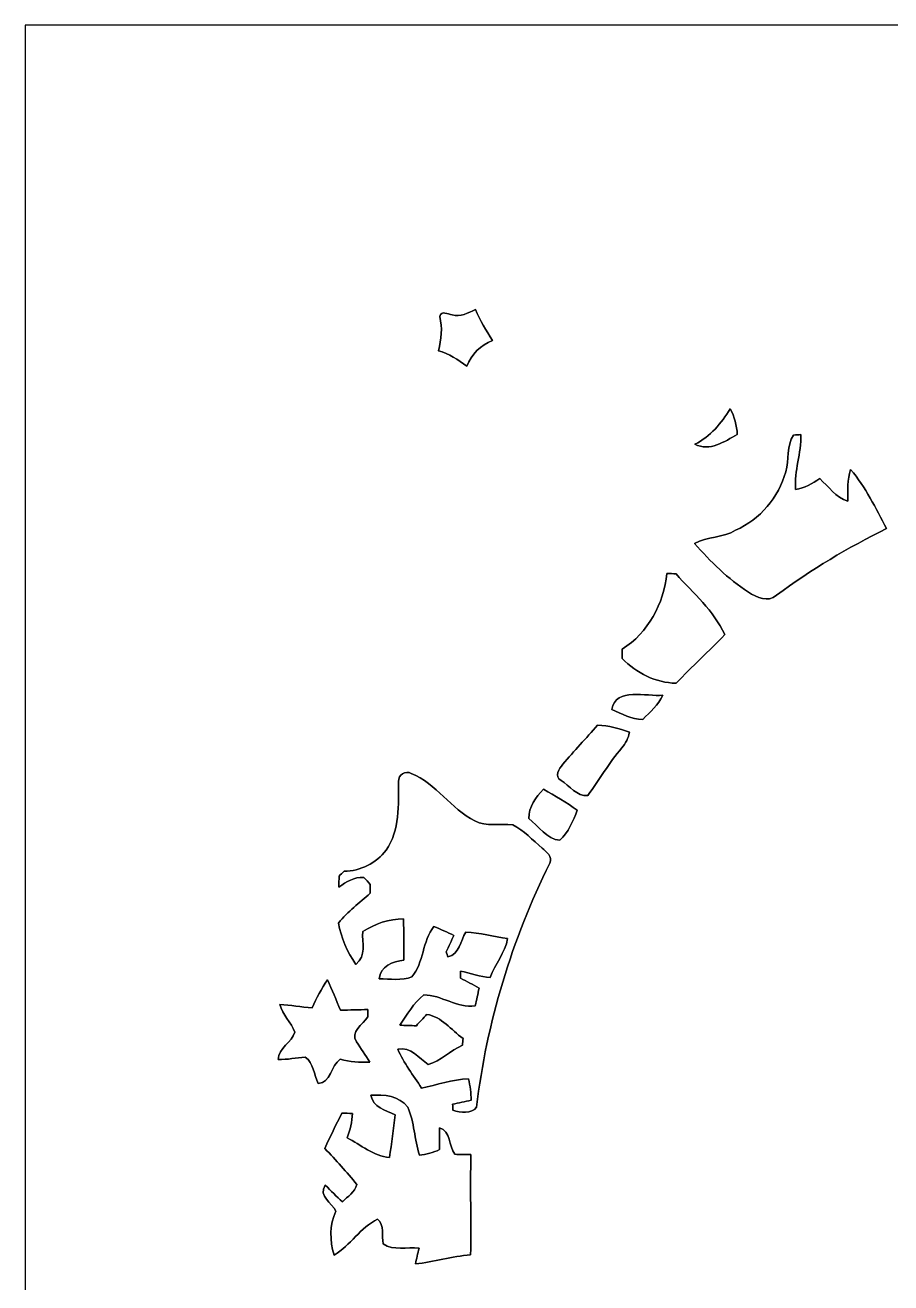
# Model space of a CAD drawing. Header units: centimetres. Extents: x -16.8 to 16.8, y -16.7 to 16.7.
# Drawn here: x -16.77 to -4.95, y -0.52 to 16.67 of the extents above; entities that cross this region are included whole.
import ezdxf

# ---------------------------------------------------------------- set-up
doc = ezdxf.new("R2010")
doc.units = ezdxf.units.CM
doc.header["$MEASUREMENT"] = 0
doc.layers.add('Layer 1', color=7, linetype='Continuous')

msp = doc.modelspace()

# ---------------------------------------------------------------- linework, layer by layer
at = {"layer": 'Layer 1', "color": 7}
for points, knots in [([(-16.77458, 16.66875), (-16.77458, 16.66875), (16.77458, 16.66875), (16.77458, 16.66875), (16.77458, 16.66875), (16.77458, 16.66875), (16.77458, -16.66875), (16.77458, -16.66875), (16.77458, -16.66875), (16.77458, -16.66875), (-16.77458, -16.66875), (-16.77458, -16.66875), (-16.77458, -16.66875), (-16.77458, -16.66875), (-16.77458, 16.66875), (-16.77458, 16.66875), (-16.77458, 16.66875), (-16.77458, 16.66875), (-16.77458, 16.66875), (-16.77458, 16.66875)], [0, 0, 0, 0, 0.16666667, 0.16666667, 0.16666667, 0.16666667, 0.33333333, 0.33333333, 0.33333333, 0.33333333, 0.5, 0.5, 0.5, 0.5, 0.66666667, 0.66666667, 0.66666667, 0.66666667, 1, 1, 1, 1]), ([(-10.94034, 12.71305), (-10.8264, 12.67142), (-10.72021, 12.74057), (-10.62002, 12.78431), (-10.62002, 12.78431), (-10.56005, 12.63438), (-10.47503, 12.49715), (-10.38966, 12.36063), (-10.38966, 12.36063), (-10.54911, 12.29254), (-10.67753, 12.17471), (-10.73891, 12.00997), (-10.73891, 12.00997), (-10.85921, 12.09604), (-10.98338, 12.1793), (-11.12767, 12.22057), (-11.12767, 12.22057), (-11.08675, 12.37509), (-11.07017, 12.53278), (-11.11003, 12.68906), (-11.11003, 12.68906), (-11.08851, 12.77726), (-10.99961, 12.71623), (-10.94034, 12.71305)], [0, 0, 0, 0, 0.14285714, 0.14285714, 0.14285714, 0.14285714, 0.28571429, 0.28571429, 0.28571429, 0.28571429, 0.42857143, 0.42857143, 0.42857143, 0.42857143, 0.57142857, 0.57142857, 0.57142857, 0.57142857, 0.71428571, 0.71428571, 0.71428571, 0.71428571, 1, 1, 1, 1]), ([(-7.62282, 10.94246), (-7.41151, 11.05076), (-7.26158, 11.22821), (-7.13987, 11.42718), (-7.13987, 11.42718), (-7.08201, 11.31852), (-7.04991, 11.19928), (-7.04356, 11.07652), (-7.04356, 11.07652), (-7.21642, 10.98091), (-7.42139, 10.83839), (-7.62282, 10.94246)], [0, 0, 0, 0, 0.25, 0.25, 0.25, 0.25, 0.5, 0.5, 0.5, 0.5, 1, 1, 1, 1]), ([(-6.27415, 11.06734), (-6.24099, 11.07017), (-6.20783, 11.07264), (-6.17467, 11.07511), (-6.17467, 11.07511), (-6.16514, 10.82146), (-6.26745, 10.57945), (-6.24769, 10.32475), (-6.24769, 10.32475), (-6.12422, 10.34027), (-6.0198, 10.40871), (-5.91714, 10.47397), (-5.91714, 10.47397), (-5.79614, 10.36355), (-5.6963, 10.21997), (-5.53473, 10.16494), (-5.53473, 10.16494), (-5.53332, 10.30993), (-5.54108, 10.45774), (-5.49451, 10.59744), (-5.49451, 10.59744), (-5.29061, 10.35579), (-5.15056, 10.06828), (-5.00309, 9.79064), (-5.00309, 9.79064), (-5.52944, 9.531), (-6.03568, 9.22867), (-6.50734, 8.87906), (-6.50734, 8.87906), (-6.62587, 8.77394), (-6.77792, 8.85402), (-6.89187, 8.9221), (-6.89187, 8.9221), (-7.17127, 9.10237), (-7.40939, 9.3405), (-7.62811, 9.58885), (-7.62811, 9.58885), (-7.45243, 9.68446), (-7.23829, 9.66082), (-7.06579, 9.76771), (-7.06579, 9.76771), (-6.73453, 9.91729), (-6.47594, 10.21468), (-6.3821, 10.56675), (-6.3821, 10.56675), (-6.32848, 10.73115), (-6.37787, 10.91847), (-6.27415, 11.06734)], [0, 0, 0, 0, 0.07692308, 0.07692308, 0.07692308, 0.07692308, 0.15384615, 0.15384615, 0.15384615, 0.15384615, 0.23076923, 0.23076923, 0.23076923, 0.23076923, 0.30769231, 0.30769231, 0.30769231, 0.30769231, 0.38461538, 0.38461538, 0.38461538, 0.38461538, 0.46153846, 0.46153846, 0.46153846, 0.46153846, 0.53846154, 0.53846154, 0.53846154, 0.53846154, 0.61538462, 0.61538462, 0.61538462, 0.61538462, 0.69230769, 0.69230769, 0.69230769, 0.69230769, 0.76923077, 0.76923077, 0.76923077, 0.76923077, 0.84615385, 0.84615385, 0.84615385, 0.84615385, 1, 1, 1, 1]), ([(-8.00594, 9.17892), (-7.97454, 9.17716), (-7.91139, 9.17399), (-7.88, 9.17222), (-7.88, 9.17222), (-7.64575, 8.90693), (-7.36529, 8.66951), (-7.21536, 8.34143), (-7.21536, 8.34143), (-7.43056, 8.11459), (-7.66092, 7.90293), (-7.87894, 7.67856), (-7.87894, 7.67856), (-8.1594, 7.67962), (-8.42081, 7.81932), (-8.61624, 8.0137), (-8.61624, 8.0137), (-8.61624, 8.04545), (-8.61589, 8.10966), (-8.61589, 8.14176), (-8.61589, 8.14176), (-8.2617, 8.36859), (-8.04474, 8.76406), (-8.00594, 9.17892)], [0, 0, 0, 0, 0.14285714, 0.14285714, 0.14285714, 0.14285714, 0.28571429, 0.28571429, 0.28571429, 0.28571429, 0.42857143, 0.42857143, 0.42857143, 0.42857143, 0.57142857, 0.57142857, 0.57142857, 0.57142857, 0.71428571, 0.71428571, 0.71428571, 0.71428571, 1, 1, 1, 1]), ([(-8.75771, 7.31908), (-8.70409, 7.62529), (-8.28393, 7.493), (-8.06274, 7.51381), (-8.06274, 7.51381), (-8.12341, 7.38082), (-8.2356, 7.28592), (-8.33508, 7.18326), (-8.33508, 7.18326), (-8.48748, 7.18608), (-8.62365, 7.25452), (-8.75771, 7.31908)], [0, 0, 0, 0, 0.25, 0.25, 0.25, 0.25, 0.5, 0.5, 0.5, 0.5, 1, 1, 1, 1]), ([(-9.42728, 6.57013), (-9.27241, 6.75146), (-9.11049, 6.92644), (-8.95174, 7.10459), (-8.95174, 7.10459), (-8.80216, 7.09895), (-8.65823, 7.05767), (-8.51782, 7.00864), (-8.51782, 7.00864), (-8.53052, 6.9275), (-8.56791, 6.85412), (-8.6233, 6.79379), (-8.6233, 6.79379), (-8.79687, 6.5913), (-8.92775, 6.35741), (-9.0872, 6.14504), (-9.0872, 6.14504), (-9.23149, 6.12563), (-9.33697, 6.27768), (-9.45198, 6.34965), (-9.45198, 6.34965), (-9.54687, 6.40186), (-9.47949, 6.51192), (-9.42728, 6.57013)], [0, 0, 0, 0, 0.14285714, 0.14285714, 0.14285714, 0.14285714, 0.28571429, 0.28571429, 0.28571429, 0.28571429, 0.42857143, 0.42857143, 0.42857143, 0.42857143, 0.57142857, 0.57142857, 0.57142857, 0.57142857, 0.71428571, 0.71428571, 0.71428571, 0.71428571, 1, 1, 1, 1]), ([(-11.67095, 6.33589), (-11.68435, 6.4262), (-11.57429, 6.4837), (-11.49914, 6.44631), (-11.49914, 6.44631), (-11.1566, 6.30449), (-10.95728, 5.96053), (-10.6299, 5.79543), (-10.6299, 5.79543), (-10.46974, 5.71041), (-10.28347, 5.76756), (-10.11202, 5.74181), (-10.11202, 5.74181), (-9.95821, 5.66491), (-9.84038, 5.53297), (-9.70844, 5.42537), (-9.70844, 5.42537), (-9.65341, 5.3721), (-9.55993, 5.30719), (-9.60649, 5.21899), (-9.60649, 5.21899), (-10.12225, 4.17548), (-10.4708, 3.04236), (-10.60521, 1.88701), (-10.60521, 1.88701), (-10.67999, 1.78823), (-10.82428, 1.81187), (-10.92835, 1.84291), (-10.92835, 1.84291), (-10.93011, 1.87078), (-10.93223, 1.89865), (-10.93435, 1.92617), (-10.93435, 1.92617), (-10.84968, 1.94345), (-10.76537, 1.96215), (-10.6807, 1.98049), (-10.6807, 1.98049), (-10.68282, 2.07857), (-10.69128, 2.17629), (-10.71774, 2.27083), (-10.71774, 2.27083), (-10.93823, 2.26871), (-11.1446, 2.18581), (-11.35909, 2.14665), (-11.35909, 2.14665), (-11.47057, 2.32198), (-11.60286, 2.48567), (-11.68294, 2.67899), (-11.68294, 2.67899), (-11.50126, 2.71251), (-11.39649, 2.55376), (-11.26666, 2.46698), (-11.26666, 2.46698), (-11.09733, 2.51883), (-10.96292, 2.65924), (-10.79818, 2.73015), (-10.79818, 2.73015), (-10.79606, 2.7619), (-10.79394, 2.79329), (-10.79147, 2.82469), (-10.79147, 2.82469), (-10.9541, 2.93688), (-11.08146, 3.12526), (-11.28854, 3.15242), (-11.28854, 3.15242), (-11.33475, 3.10056), (-11.38167, 3.04941), (-11.42894, 2.99791), (-11.42894, 2.99791), (-11.50408, 3.00002), (-11.57923, 3.00214), (-11.65437, 3.00461), (-11.65437, 3.00461), (-11.55876, 3.15172), (-11.46387, 3.30588), (-11.32805, 3.41912), (-11.32805, 3.41912), (-11.08604, 3.41842), (-10.87438, 3.23674), (-10.6232, 3.26954), (-10.6232, 3.26954), (-10.60556, 3.35068), (-10.58686, 3.43147), (-10.57169, 3.51296), (-10.57169, 3.51296), (-10.65601, 3.55812), (-10.73961, 3.60327), (-10.82393, 3.64772), (-10.82393, 3.64772), (-10.82393, 3.68018), (-10.82393, 3.71263), (-10.82393, 3.74474), (-10.82393, 3.74474), (-10.68952, 3.71369), (-10.55793, 3.66748), (-10.41964, 3.65619), (-10.41964, 3.65619), (-10.35403, 3.84034), (-10.21715, 3.99309), (-10.18152, 4.18782), (-10.18152, 4.18782), (-10.37202, 4.22063), (-10.56076, 4.26614), (-10.75443, 4.27637), (-10.75443, 4.27637), (-10.82322, 4.15854), (-10.84121, 3.97228), (-10.99749, 3.937), (-10.99749, 3.937), (-11.00349, 3.95499), (-11.01549, 3.99027), (-11.02148, 4.00791), (-11.02148, 4.00791), (-10.98656, 4.0827), (-10.95022, 4.15713), (-10.916, 4.23228), (-10.916, 4.23228), (-11.00596, 4.27496), (-11.09698, 4.31483), (-11.18835, 4.35363), (-11.18835, 4.35363), (-11.35133, 4.15255), (-11.32346, 3.86009), (-11.49033, 3.66395), (-11.49033, 3.66395), (-11.62791, 3.60645), (-11.79089, 3.64419), (-11.93835, 3.63643), (-11.93835, 3.63643), (-11.91895, 3.80647), (-11.75279, 3.88408), (-11.59863, 3.89149), (-11.59863, 3.89149), (-11.59792, 4.07987), (-11.6018, 4.26826), (-11.60357, 4.45664), (-11.60357, 4.45664), (-11.80324, 4.46405), (-11.99198, 4.38326), (-12.16201, 4.28696), (-12.16201, 4.28696), (-12.17401, 4.12821), (-12.1031, 3.95252), (-12.25762, 3.83646), (-12.25762, 3.83646), (-12.36874, 4.00685), (-12.46188, 4.19947), (-12.49151, 4.40126), (-12.49151, 4.40126), (-12.36733, 4.55612), (-12.20788, 4.67889), (-12.05794, 4.80801), (-12.05794, 4.80801), (-12.05794, 4.83799), (-12.05794, 4.89761), (-12.05794, 4.92725), (-12.05794, 4.92725), (-12.08793, 4.96006), (-12.11756, 4.99251), (-12.1472, 5.02461), (-12.1472, 5.02461), (-12.27631, 5.03096), (-12.38638, 4.96535), (-12.48692, 4.89232), (-12.48692, 4.89232), (-12.48657, 4.94277), (-12.48586, 4.99286), (-12.48551, 5.04296), (-12.48551, 5.04296), (-12.46223, 5.06483), (-12.43859, 5.08635), (-12.41496, 5.10787), (-12.41496, 5.10787), (-12.19447, 5.10858), (-11.97575, 5.22076), (-11.84204, 5.39503), (-11.84204, 5.39503), (-11.65401, 5.6709), (-11.67271, 6.01768), (-11.67095, 6.33589)], [0, 0, 0, 0, 0.02173913, 0.02173913, 0.02173913, 0.02173913, 0.04347826, 0.04347826, 0.04347826, 0.04347826, 0.06521739, 0.06521739, 0.06521739, 0.06521739, 0.08695652, 0.08695652, 0.08695652, 0.08695652, 0.10869565, 0.10869565, 0.10869565, 0.10869565, 0.13043478, 0.13043478, 0.13043478, 0.13043478, 0.15217391, 0.15217391, 0.15217391, 0.15217391, 0.17391304, 0.17391304, 0.17391304, 0.17391304, 0.19565217, 0.19565217, 0.19565217, 0.19565217, 0.2173913, 0.2173913, 0.2173913, 0.2173913, 0.23913043, 0.23913043, 0.23913043, 0.23913043, 0.26086957, 0.26086957, 0.26086957, 0.26086957, 0.2826087, 0.2826087, 0.2826087, 0.2826087, 0.30434783, 0.30434783, 0.30434783, 0.30434783, 0.32608696, 0.32608696, 0.32608696, 0.32608696, 0.34782609, 0.34782609, 0.34782609, 0.34782609, 0.36956522, 0.36956522, 0.36956522, 0.36956522, 0.39130435, 0.39130435, 0.39130435, 0.39130435, 0.41304348, 0.41304348, 0.41304348, 0.41304348, 0.43478261, 0.43478261, 0.43478261, 0.43478261, 0.45652174, 0.45652174, 0.45652174, 0.45652174, 0.47826087, 0.47826087, 0.47826087, 0.47826087, 0.5, 0.5, 0.5, 0.5, 0.52173913, 0.52173913, 0.52173913, 0.52173913, 0.54347826, 0.54347826, 0.54347826, 0.54347826, 0.56521739, 0.56521739, 0.56521739, 0.56521739, 0.58695652, 0.58695652, 0.58695652, 0.58695652, 0.60869565, 0.60869565, 0.60869565, 0.60869565, 0.63043478, 0.63043478, 0.63043478, 0.63043478, 0.65217391, 0.65217391, 0.65217391, 0.65217391, 0.67391304, 0.67391304, 0.67391304, 0.67391304, 0.69565217, 0.69565217, 0.69565217, 0.69565217, 0.7173913, 0.7173913, 0.7173913, 0.7173913, 0.73913043, 0.73913043, 0.73913043, 0.73913043, 0.76086957, 0.76086957, 0.76086957, 0.76086957, 0.7826087, 0.7826087, 0.7826087, 0.7826087, 0.80434783, 0.80434783, 0.80434783, 0.80434783, 0.82608696, 0.82608696, 0.82608696, 0.82608696, 0.84782609, 0.84782609, 0.84782609, 0.84782609, 0.86956522, 0.86956522, 0.86956522, 0.86956522, 0.89130435, 0.89130435, 0.89130435, 0.89130435, 0.91304348, 0.91304348, 0.91304348, 0.91304348, 0.93478261, 0.93478261, 0.93478261, 0.93478261, 0.95652174, 0.95652174, 0.95652174, 0.95652174, 1, 1, 1, 1]), ([(-9.89401, 5.83071), (-9.89118, 5.98911), (-9.79734, 6.11858), (-9.69292, 6.22829), (-9.69292, 6.22829), (-9.53311, 6.14151), (-9.3793, 6.04485), (-9.22937, 5.94289), (-9.22937, 5.94289), (-9.28546, 5.79543), (-9.35143, 5.64198), (-9.46785, 5.53191), (-9.46785, 5.53191), (-9.64918, 5.54496), (-9.75854, 5.72699), (-9.89401, 5.83071)], [0, 0, 0, 0, 0.2, 0.2, 0.2, 0.2, 0.4, 0.4, 0.4, 0.4, 0.6, 0.6, 0.6, 0.6, 1, 1, 1, 1]), ([(-12.85452, 3.24167), (-12.7956, 3.37503), (-12.72646, 3.50344), (-12.64497, 3.62409), (-12.64497, 3.62409), (-12.58111, 3.48791), (-12.52467, 3.34857), (-12.46434, 3.21063), (-12.46434, 3.21063), (-12.34017, 3.21204), (-12.21599, 3.21486), (-12.09181, 3.2198), (-12.09181, 3.2198), (-12.09216, 3.1944), (-12.09252, 3.1436), (-12.09287, 3.1182), (-12.09287, 3.1182), (-12.15849, 3.01978), (-12.34158, 2.91006), (-12.24492, 2.77883), (-12.24492, 2.77883), (-12.186, 2.68534), (-12.1218, 2.59574), (-12.06535, 2.50014), (-12.06535, 2.50014), (-12.20117, 2.49308), (-12.3384, 2.50331), (-12.46964, 2.54071), (-12.46964, 2.54071), (-12.59981, 2.45286), (-12.59734, 2.21262), (-12.76985, 2.20909), (-12.76985, 2.20909), (-12.83123, 2.32657), (-12.83018, 2.48708), (-12.94624, 2.56893), (-12.94624, 2.56893), (-13.06971, 2.5594), (-13.19177, 2.53471), (-13.31595, 2.53577), (-13.31595, 2.53577), (-13.30995, 2.6991), (-13.13074, 2.76825), (-13.08982, 2.91077), (-13.08982, 2.91077), (-13.13639, 3.04553), (-13.26056, 3.14537), (-13.29302, 3.29001), (-13.29302, 3.29001), (-13.14626, 3.27942), (-13.00127, 3.25155), (-12.85452, 3.24167)], [0, 0, 0, 0, 0.07142857, 0.07142857, 0.07142857, 0.07142857, 0.14285714, 0.14285714, 0.14285714, 0.14285714, 0.21428571, 0.21428571, 0.21428571, 0.21428571, 0.28571429, 0.28571429, 0.28571429, 0.28571429, 0.35714286, 0.35714286, 0.35714286, 0.35714286, 0.42857143, 0.42857143, 0.42857143, 0.42857143, 0.5, 0.5, 0.5, 0.5, 0.57142857, 0.57142857, 0.57142857, 0.57142857, 0.64285714, 0.64285714, 0.64285714, 0.64285714, 0.71428571, 0.71428571, 0.71428571, 0.71428571, 0.78571429, 0.78571429, 0.78571429, 0.78571429, 0.85714286, 0.85714286, 0.85714286, 0.85714286, 1, 1, 1, 1]), ([(-12.05089, 2.04929), (-11.87309, 2.05881), (-11.66213, 2.04047), (-11.54606, 1.8863), (-11.54606, 1.8863), (-11.45646, 1.67816), (-11.45399, 1.44639), (-11.38802, 1.23084), (-11.38802, 1.23084), (-11.29136, 1.2379), (-11.19823, 1.26436), (-11.11109, 1.30563), (-11.11109, 1.30563), (-11.11426, 1.40511), (-11.11532, 1.5053), (-11.11356, 1.60443), (-11.11356, 1.60443), (-10.95975, 1.55434), (-10.98479, 1.35855), (-10.9026, 1.24107), (-10.9026, 1.24107), (-10.82993, 1.24037), (-10.75725, 1.23966), (-10.68458, 1.23825), (-10.68458, 1.23825), (-10.69269, 0.78105), (-10.6807, 0.3235), (-10.6874, -0.13406), (-10.6874, -0.13406), (-10.94352, -0.14887), (-11.18799, -0.23248), (-11.44235, -0.25718), (-11.44235, -0.25718), (-11.42647, -0.18486), (-11.40919, -0.11359), (-11.39225, -0.04233), (-11.39225, -0.04233), (-11.55347, -0.02046), (-11.7415, -0.08114), (-11.88156, 0.0187), (-11.88156, 0.0187), (-11.91119, 0.12841), (-11.8551, 0.27517), (-11.95987, 0.35348), (-11.95987, 0.35348), (-12.19518, 0.24624), (-12.32817, -0.00811), (-12.55395, -0.13617), (-12.55395, -0.13617), (-12.61251, 0.06138), (-12.61745, 0.27446), (-12.52749, 0.46249), (-12.52749, 0.46249), (-12.58076, 0.58667), (-12.77161, 0.66216), (-12.67495, 0.8188), (-12.67495, 0.8188), (-12.59558, 0.74366), (-12.51832, 0.66569), (-12.43859, 0.5909), (-12.43859, 0.5909), (-12.37051, 0.66499), (-12.26503, 0.72355), (-12.24315, 0.82726), (-12.24315, 0.82726), (-12.37474, 1.00224), (-12.53102, 1.15888), (-12.67813, 1.32115), (-12.67813, 1.32115), (-12.60934, 1.4859), (-12.52467, 1.64289), (-12.44706, 1.80375), (-12.44706, 1.80375), (-12.41108, 1.80269), (-12.33911, 1.80093), (-12.30313, 1.80022), (-12.30313, 1.80022), (-12.3063, 1.68593), (-12.33205, 1.57374), (-12.37615, 1.46826), (-12.37615, 1.46826), (-12.18777, 1.37125), (-12.0142, 1.21497), (-11.79618, 1.19733), (-11.79618, 1.19733), (-11.76408, 1.39136), (-11.74785, 1.5875), (-11.71928, 1.78188), (-11.71928, 1.78188), (-11.84804, 1.84256), (-12.02549, 1.88242), (-12.05089, 2.04929)], [0, 0, 0, 0, 0.04166667, 0.04166667, 0.04166667, 0.04166667, 0.08333333, 0.08333333, 0.08333333, 0.08333333, 0.125, 0.125, 0.125, 0.125, 0.16666667, 0.16666667, 0.16666667, 0.16666667, 0.20833333, 0.20833333, 0.20833333, 0.20833333, 0.25, 0.25, 0.25, 0.25, 0.29166667, 0.29166667, 0.29166667, 0.29166667, 0.33333333, 0.33333333, 0.33333333, 0.33333333, 0.375, 0.375, 0.375, 0.375, 0.41666667, 0.41666667, 0.41666667, 0.41666667, 0.45833333, 0.45833333, 0.45833333, 0.45833333, 0.5, 0.5, 0.5, 0.5, 0.54166667, 0.54166667, 0.54166667, 0.54166667, 0.58333333, 0.58333333, 0.58333333, 0.58333333, 0.625, 0.625, 0.625, 0.625, 0.66666667, 0.66666667, 0.66666667, 0.66666667, 0.70833333, 0.70833333, 0.70833333, 0.70833333, 0.75, 0.75, 0.75, 0.75, 0.79166667, 0.79166667, 0.79166667, 0.79166667, 0.83333333, 0.83333333, 0.83333333, 0.83333333, 0.875, 0.875, 0.875, 0.875, 0.91666667, 0.91666667, 0.91666667, 0.91666667, 1, 1, 1, 1])]:
    msp.add_open_spline(points, degree=3, knots=knots, dxfattribs=at)
at = {"layer": 'Layer 1', "color": 8}
for points, knots in [([(-10.94034, 12.71305), (-10.99961, 12.71623), (-11.08851, 12.77726), (-11.11003, 12.68906), (-11.11003, 12.68906), (-11.07017, 12.53278), (-11.08675, 12.37509), (-11.12767, 12.22057), (-11.12767, 12.22057), (-10.98338, 12.1793), (-10.85921, 12.09604), (-10.73891, 12.00997), (-10.73891, 12.00997), (-10.67753, 12.17471), (-10.54911, 12.29254), (-10.38966, 12.36063), (-10.38966, 12.36063), (-10.47503, 12.49715), (-10.56005, 12.63438), (-10.62002, 12.78431), (-10.62002, 12.78431), (-10.72021, 12.74057), (-10.8264, 12.67142), (-10.94034, 12.71305), (-10.94034, 12.71305), (-10.94034, 12.71305), (-10.94034, 12.71305), (-10.94034, 12.71305)], [0, 0, 0, 0, 0.125, 0.125, 0.125, 0.125, 0.25, 0.25, 0.25, 0.25, 0.375, 0.375, 0.375, 0.375, 0.5, 0.5, 0.5, 0.5, 0.625, 0.625, 0.625, 0.625, 0.75, 0.75, 0.75, 0.75, 1, 1, 1, 1]), ([(-7.62282, 10.94246), (-7.42139, 10.83839), (-7.21642, 10.98091), (-7.04356, 11.07652), (-7.04356, 11.07652), (-7.04991, 11.19928), (-7.08201, 11.31852), (-7.13987, 11.42718), (-7.13987, 11.42718), (-7.26158, 11.22821), (-7.41151, 11.05076), (-7.62282, 10.94246), (-7.62282, 10.94246), (-7.62282, 10.94246), (-7.62282, 10.94246), (-7.62282, 10.94246)], [0, 0, 0, 0, 0.2, 0.2, 0.2, 0.2, 0.4, 0.4, 0.4, 0.4, 0.6, 0.6, 0.6, 0.6, 1, 1, 1, 1]), ([(-6.27415, 11.06734), (-6.37787, 10.91847), (-6.32848, 10.73115), (-6.3821, 10.56675), (-6.3821, 10.56675), (-6.47594, 10.21468), (-6.73453, 9.91729), (-7.06579, 9.76771), (-7.06579, 9.76771), (-7.23829, 9.66082), (-7.45243, 9.68446), (-7.62811, 9.58885), (-7.62811, 9.58885), (-7.40939, 9.3405), (-7.17127, 9.10237), (-6.89187, 8.9221), (-6.89187, 8.9221), (-6.77792, 8.85402), (-6.62587, 8.77394), (-6.50734, 8.87906), (-6.50734, 8.87906), (-6.03568, 9.22867), (-5.52944, 9.531), (-5.00309, 9.79064), (-5.00309, 9.79064), (-5.15056, 10.06828), (-5.29061, 10.35579), (-5.49451, 10.59744), (-5.49451, 10.59744), (-5.54108, 10.45774), (-5.53332, 10.30993), (-5.53473, 10.16494), (-5.53473, 10.16494), (-5.6963, 10.21997), (-5.79614, 10.36355), (-5.91714, 10.47397), (-5.91714, 10.47397), (-6.0198, 10.40871), (-6.12422, 10.34027), (-6.24769, 10.32475), (-6.24769, 10.32475), (-6.26745, 10.57945), (-6.16514, 10.82146), (-6.17467, 11.07511), (-6.17467, 11.07511), (-6.20783, 11.07264), (-6.24099, 11.07017), (-6.27415, 11.06734), (-6.27415, 11.06734), (-6.27415, 11.06734), (-6.27415, 11.06734), (-6.27415, 11.06734)], [0, 0, 0, 0, 0.07142857, 0.07142857, 0.07142857, 0.07142857, 0.14285714, 0.14285714, 0.14285714, 0.14285714, 0.21428571, 0.21428571, 0.21428571, 0.21428571, 0.28571429, 0.28571429, 0.28571429, 0.28571429, 0.35714286, 0.35714286, 0.35714286, 0.35714286, 0.42857143, 0.42857143, 0.42857143, 0.42857143, 0.5, 0.5, 0.5, 0.5, 0.57142857, 0.57142857, 0.57142857, 0.57142857, 0.64285714, 0.64285714, 0.64285714, 0.64285714, 0.71428571, 0.71428571, 0.71428571, 0.71428571, 0.78571429, 0.78571429, 0.78571429, 0.78571429, 0.85714286, 0.85714286, 0.85714286, 0.85714286, 1, 1, 1, 1]), ([(-8.00594, 9.17892), (-8.04474, 8.76406), (-8.2617, 8.36859), (-8.61589, 8.14176), (-8.61589, 8.14176), (-8.61589, 8.10966), (-8.61624, 8.04545), (-8.61624, 8.0137), (-8.61624, 8.0137), (-8.42081, 7.81932), (-8.1594, 7.67962), (-7.87894, 7.67856), (-7.87894, 7.67856), (-7.66092, 7.90293), (-7.43056, 8.11459), (-7.21536, 8.34143), (-7.21536, 8.34143), (-7.36529, 8.66951), (-7.64575, 8.90693), (-7.88, 9.17222), (-7.88, 9.17222), (-7.91139, 9.17399), (-7.97454, 9.17716), (-8.00594, 9.17892), (-8.00594, 9.17892), (-8.00594, 9.17892), (-8.00594, 9.17892), (-8.00594, 9.17892)], [0, 0, 0, 0, 0.125, 0.125, 0.125, 0.125, 0.25, 0.25, 0.25, 0.25, 0.375, 0.375, 0.375, 0.375, 0.5, 0.5, 0.5, 0.5, 0.625, 0.625, 0.625, 0.625, 0.75, 0.75, 0.75, 0.75, 1, 1, 1, 1]), ([(-8.75771, 7.31908), (-8.62365, 7.25452), (-8.48748, 7.18608), (-8.33508, 7.18326), (-8.33508, 7.18326), (-8.2356, 7.28592), (-8.12341, 7.38082), (-8.06274, 7.51381), (-8.06274, 7.51381), (-8.28393, 7.493), (-8.70409, 7.62529), (-8.75771, 7.31908), (-8.75771, 7.31908), (-8.75771, 7.31908), (-8.75771, 7.31908), (-8.75771, 7.31908)], [0, 0, 0, 0, 0.2, 0.2, 0.2, 0.2, 0.4, 0.4, 0.4, 0.4, 0.6, 0.6, 0.6, 0.6, 1, 1, 1, 1]), ([(-9.42728, 6.57013), (-9.47949, 6.51192), (-9.54687, 6.40186), (-9.45198, 6.34965), (-9.45198, 6.34965), (-9.33697, 6.27768), (-9.23149, 6.12563), (-9.0872, 6.14504), (-9.0872, 6.14504), (-8.92775, 6.35741), (-8.79687, 6.5913), (-8.6233, 6.79379), (-8.6233, 6.79379), (-8.56791, 6.85412), (-8.53052, 6.9275), (-8.51782, 7.00864), (-8.51782, 7.00864), (-8.65823, 7.05767), (-8.80216, 7.09895), (-8.95174, 7.10459), (-8.95174, 7.10459), (-9.11049, 6.92644), (-9.27241, 6.75146), (-9.42728, 6.57013), (-9.42728, 6.57013), (-9.42728, 6.57013), (-9.42728, 6.57013), (-9.42728, 6.57013)], [0, 0, 0, 0, 0.125, 0.125, 0.125, 0.125, 0.25, 0.25, 0.25, 0.25, 0.375, 0.375, 0.375, 0.375, 0.5, 0.5, 0.5, 0.5, 0.625, 0.625, 0.625, 0.625, 0.75, 0.75, 0.75, 0.75, 1, 1, 1, 1]), ([(-11.67095, 6.33589), (-11.67271, 6.01768), (-11.65401, 5.6709), (-11.84204, 5.39503), (-11.84204, 5.39503), (-11.97575, 5.22076), (-12.19447, 5.10858), (-12.41496, 5.10787), (-12.41496, 5.10787), (-12.43859, 5.08635), (-12.46223, 5.06483), (-12.48551, 5.04296), (-12.48551, 5.04296), (-12.48586, 4.99286), (-12.48657, 4.94277), (-12.48692, 4.89232), (-12.48692, 4.89232), (-12.38638, 4.96535), (-12.27631, 5.03096), (-12.1472, 5.02461), (-12.1472, 5.02461), (-12.11756, 4.99251), (-12.08793, 4.96006), (-12.05794, 4.92725), (-12.05794, 4.92725), (-12.05794, 4.89761), (-12.05794, 4.83799), (-12.05794, 4.80801), (-12.05794, 4.80801), (-12.20788, 4.67889), (-12.36733, 4.55612), (-12.49151, 4.40126), (-12.49151, 4.40126), (-12.46188, 4.19947), (-12.36874, 4.00685), (-12.25762, 3.83646), (-12.25762, 3.83646), (-12.1031, 3.95252), (-12.17401, 4.12821), (-12.16201, 4.28696), (-12.16201, 4.28696), (-11.99198, 4.38326), (-11.80324, 4.46405), (-11.60357, 4.45664), (-11.60357, 4.45664), (-11.6018, 4.26826), (-11.59792, 4.07987), (-11.59863, 3.89149), (-11.59863, 3.89149), (-11.75279, 3.88408), (-11.91895, 3.80647), (-11.93835, 3.63643), (-11.93835, 3.63643), (-11.79089, 3.64419), (-11.62791, 3.60645), (-11.49033, 3.66395), (-11.49033, 3.66395), (-11.32346, 3.86009), (-11.35133, 4.15255), (-11.18835, 4.35363), (-11.18835, 4.35363), (-11.09698, 4.31483), (-11.00596, 4.27496), (-10.916, 4.23228), (-10.916, 4.23228), (-10.95022, 4.15713), (-10.98656, 4.0827), (-11.02148, 4.00791), (-11.02148, 4.00791), (-11.01549, 3.99027), (-11.00349, 3.95499), (-10.99749, 3.937), (-10.99749, 3.937), (-10.84121, 3.97228), (-10.82322, 4.15854), (-10.75443, 4.27637), (-10.75443, 4.27637), (-10.56076, 4.26614), (-10.37202, 4.22063), (-10.18152, 4.18782), (-10.18152, 4.18782), (-10.21715, 3.99309), (-10.35403, 3.84034), (-10.41964, 3.65619), (-10.41964, 3.65619), (-10.55793, 3.66748), (-10.68952, 3.71369), (-10.82393, 3.74474), (-10.82393, 3.74474), (-10.82393, 3.71263), (-10.82393, 3.68018), (-10.82393, 3.64772), (-10.82393, 3.64772), (-10.73961, 3.60327), (-10.65601, 3.55812), (-10.57169, 3.51296), (-10.57169, 3.51296), (-10.58686, 3.43147), (-10.60556, 3.35068), (-10.6232, 3.26954), (-10.6232, 3.26954), (-10.87438, 3.23674), (-11.08604, 3.41842), (-11.32805, 3.41912), (-11.32805, 3.41912), (-11.46387, 3.30588), (-11.55876, 3.15172), (-11.65437, 3.00461), (-11.65437, 3.00461), (-11.57923, 3.00214), (-11.50408, 3.00002), (-11.42894, 2.99791), (-11.42894, 2.99791), (-11.38167, 3.04941), (-11.33475, 3.10056), (-11.28854, 3.15242), (-11.28854, 3.15242), (-11.08146, 3.12526), (-10.9541, 2.93688), (-10.79147, 2.82469), (-10.79147, 2.82469), (-10.79394, 2.79329), (-10.79606, 2.7619), (-10.79818, 2.73015), (-10.79818, 2.73015), (-10.96292, 2.65924), (-11.09733, 2.51883), (-11.26666, 2.46698), (-11.26666, 2.46698), (-11.39649, 2.55376), (-11.50126, 2.71251), (-11.68294, 2.67899), (-11.68294, 2.67899), (-11.60286, 2.48567), (-11.47057, 2.32198), (-11.35909, 2.14665), (-11.35909, 2.14665), (-11.1446, 2.18581), (-10.93823, 2.26871), (-10.71774, 2.27083), (-10.71774, 2.27083), (-10.69128, 2.17629), (-10.68282, 2.07857), (-10.6807, 1.98049), (-10.6807, 1.98049), (-10.76537, 1.96215), (-10.84968, 1.94345), (-10.93435, 1.92617), (-10.93435, 1.92617), (-10.93223, 1.89865), (-10.93011, 1.87078), (-10.92835, 1.84291), (-10.92835, 1.84291), (-10.82428, 1.81187), (-10.67999, 1.78823), (-10.60521, 1.88701), (-10.60521, 1.88701), (-10.4708, 3.04236), (-10.12225, 4.17548), (-9.60649, 5.21899), (-9.60649, 5.21899), (-9.55993, 5.30719), (-9.65341, 5.3721), (-9.70844, 5.42537), (-9.70844, 5.42537), (-9.84038, 5.53297), (-9.95821, 5.66491), (-10.11202, 5.74181), (-10.11202, 5.74181), (-10.28347, 5.76756), (-10.46974, 5.71041), (-10.6299, 5.79543), (-10.6299, 5.79543), (-10.95728, 5.96053), (-11.1566, 6.30449), (-11.49914, 6.44631), (-11.49914, 6.44631), (-11.57429, 6.4837), (-11.68435, 6.4262), (-11.67095, 6.33589), (-11.67095, 6.33589), (-11.67095, 6.33589), (-11.67095, 6.33589), (-11.67095, 6.33589)], [0, 0, 0, 0, 0.0212766, 0.0212766, 0.0212766, 0.0212766, 0.04255319, 0.04255319, 0.04255319, 0.04255319, 0.06382979, 0.06382979, 0.06382979, 0.06382979, 0.08510638, 0.08510638, 0.08510638, 0.08510638, 0.10638298, 0.10638298, 0.10638298, 0.10638298, 0.12765957, 0.12765957, 0.12765957, 0.12765957, 0.14893617, 0.14893617, 0.14893617, 0.14893617, 0.17021277, 0.17021277, 0.17021277, 0.17021277, 0.19148936, 0.19148936, 0.19148936, 0.19148936, 0.21276596, 0.21276596, 0.21276596, 0.21276596, 0.23404255, 0.23404255, 0.23404255, 0.23404255, 0.25531915, 0.25531915, 0.25531915, 0.25531915, 0.27659574, 0.27659574, 0.27659574, 0.27659574, 0.29787234, 0.29787234, 0.29787234, 0.29787234, 0.31914894, 0.31914894, 0.31914894, 0.31914894, 0.34042553, 0.34042553, 0.34042553, 0.34042553, 0.36170213, 0.36170213, 0.36170213, 0.36170213, 0.38297872, 0.38297872, 0.38297872, 0.38297872, 0.40425532, 0.40425532, 0.40425532, 0.40425532, 0.42553191, 0.42553191, 0.42553191, 0.42553191, 0.44680851, 0.44680851, 0.44680851, 0.44680851, 0.46808511, 0.46808511, 0.46808511, 0.46808511, 0.4893617, 0.4893617, 0.4893617, 0.4893617, 0.5106383, 0.5106383, 0.5106383, 0.5106383, 0.53191489, 0.53191489, 0.53191489, 0.53191489, 0.55319149, 0.55319149, 0.55319149, 0.55319149, 0.57446809, 0.57446809, 0.57446809, 0.57446809, 0.59574468, 0.59574468, 0.59574468, 0.59574468, 0.61702128, 0.61702128, 0.61702128, 0.61702128, 0.63829787, 0.63829787, 0.63829787, 0.63829787, 0.65957447, 0.65957447, 0.65957447, 0.65957447, 0.68085106, 0.68085106, 0.68085106, 0.68085106, 0.70212766, 0.70212766, 0.70212766, 0.70212766, 0.72340426, 0.72340426, 0.72340426, 0.72340426, 0.74468085, 0.74468085, 0.74468085, 0.74468085, 0.76595745, 0.76595745, 0.76595745, 0.76595745, 0.78723404, 0.78723404, 0.78723404, 0.78723404, 0.80851064, 0.80851064, 0.80851064, 0.80851064, 0.82978723, 0.82978723, 0.82978723, 0.82978723, 0.85106383, 0.85106383, 0.85106383, 0.85106383, 0.87234043, 0.87234043, 0.87234043, 0.87234043, 0.89361702, 0.89361702, 0.89361702, 0.89361702, 0.91489362, 0.91489362, 0.91489362, 0.91489362, 0.93617021, 0.93617021, 0.93617021, 0.93617021, 0.95744681, 0.95744681, 0.95744681, 0.95744681, 1, 1, 1, 1]), ([(-9.89401, 5.83071), (-9.75854, 5.72699), (-9.64918, 5.54496), (-9.46785, 5.53191), (-9.46785, 5.53191), (-9.35143, 5.64198), (-9.28546, 5.79543), (-9.22937, 5.94289), (-9.22937, 5.94289), (-9.3793, 6.04485), (-9.53311, 6.14151), (-9.69292, 6.22829), (-9.69292, 6.22829), (-9.79734, 6.11858), (-9.89118, 5.98911), (-9.89401, 5.83071), (-9.89401, 5.83071), (-9.89401, 5.83071), (-9.89401, 5.83071), (-9.89401, 5.83071)], [0, 0, 0, 0, 0.16666667, 0.16666667, 0.16666667, 0.16666667, 0.33333333, 0.33333333, 0.33333333, 0.33333333, 0.5, 0.5, 0.5, 0.5, 0.66666667, 0.66666667, 0.66666667, 0.66666667, 1, 1, 1, 1]), ([(-12.85452, 3.24167), (-13.00127, 3.25155), (-13.14626, 3.27942), (-13.29302, 3.29001), (-13.29302, 3.29001), (-13.26056, 3.14537), (-13.13639, 3.04553), (-13.08982, 2.91077), (-13.08982, 2.91077), (-13.13074, 2.76825), (-13.30995, 2.6991), (-13.31595, 2.53577), (-13.31595, 2.53577), (-13.19177, 2.53471), (-13.06971, 2.5594), (-12.94624, 2.56893), (-12.94624, 2.56893), (-12.83018, 2.48708), (-12.83123, 2.32657), (-12.76985, 2.20909), (-12.76985, 2.20909), (-12.59734, 2.21262), (-12.59981, 2.45286), (-12.46964, 2.54071), (-12.46964, 2.54071), (-12.3384, 2.50331), (-12.20117, 2.49308), (-12.06535, 2.50014), (-12.06535, 2.50014), (-12.1218, 2.59574), (-12.186, 2.68534), (-12.24492, 2.77883), (-12.24492, 2.77883), (-12.34158, 2.91006), (-12.15849, 3.01978), (-12.09287, 3.1182), (-12.09287, 3.1182), (-12.09252, 3.1436), (-12.09216, 3.1944), (-12.09181, 3.2198), (-12.09181, 3.2198), (-12.21599, 3.21486), (-12.34017, 3.21204), (-12.46434, 3.21063), (-12.46434, 3.21063), (-12.52467, 3.34857), (-12.58111, 3.48791), (-12.64497, 3.62409), (-12.64497, 3.62409), (-12.72646, 3.50344), (-12.7956, 3.37503), (-12.85452, 3.24167), (-12.85452, 3.24167), (-12.85452, 3.24167), (-12.85452, 3.24167), (-12.85452, 3.24167)], [0, 0, 0, 0, 0.06666667, 0.06666667, 0.06666667, 0.06666667, 0.13333333, 0.13333333, 0.13333333, 0.13333333, 0.2, 0.2, 0.2, 0.2, 0.26666667, 0.26666667, 0.26666667, 0.26666667, 0.33333333, 0.33333333, 0.33333333, 0.33333333, 0.4, 0.4, 0.4, 0.4, 0.46666667, 0.46666667, 0.46666667, 0.46666667, 0.53333333, 0.53333333, 0.53333333, 0.53333333, 0.6, 0.6, 0.6, 0.6, 0.66666667, 0.66666667, 0.66666667, 0.66666667, 0.73333333, 0.73333333, 0.73333333, 0.73333333, 0.8, 0.8, 0.8, 0.8, 0.86666667, 0.86666667, 0.86666667, 0.86666667, 1, 1, 1, 1]), ([(-12.05089, 2.04929), (-12.02549, 1.88242), (-11.84804, 1.84256), (-11.71928, 1.78188), (-11.71928, 1.78188), (-11.74785, 1.5875), (-11.76408, 1.39136), (-11.79618, 1.19733), (-11.79618, 1.19733), (-12.0142, 1.21497), (-12.18777, 1.37125), (-12.37615, 1.46826), (-12.37615, 1.46826), (-12.33205, 1.57374), (-12.3063, 1.68593), (-12.30313, 1.80022), (-12.30313, 1.80022), (-12.33911, 1.80093), (-12.41108, 1.80269), (-12.44706, 1.80375), (-12.44706, 1.80375), (-12.52467, 1.64289), (-12.60934, 1.4859), (-12.67813, 1.32115), (-12.67813, 1.32115), (-12.53102, 1.15888), (-12.37474, 1.00224), (-12.24315, 0.82726), (-12.24315, 0.82726), (-12.26503, 0.72355), (-12.37051, 0.66499), (-12.43859, 0.5909), (-12.43859, 0.5909), (-12.51832, 0.66569), (-12.59558, 0.74366), (-12.67495, 0.8188), (-12.67495, 0.8188), (-12.77161, 0.66216), (-12.58076, 0.58667), (-12.52749, 0.46249), (-12.52749, 0.46249), (-12.61745, 0.27446), (-12.61251, 0.06138), (-12.55395, -0.13617), (-12.55395, -0.13617), (-12.32817, -0.00811), (-12.19518, 0.24624), (-11.95987, 0.35348), (-11.95987, 0.35348), (-11.8551, 0.27517), (-11.91119, 0.12841), (-11.88156, 0.0187), (-11.88156, 0.0187), (-11.7415, -0.08114), (-11.55347, -0.02046), (-11.39225, -0.04233), (-11.39225, -0.04233), (-11.40919, -0.11359), (-11.42647, -0.18486), (-11.44235, -0.25718), (-11.44235, -0.25718), (-11.18799, -0.23248), (-10.94352, -0.14887), (-10.6874, -0.13406), (-10.6874, -0.13406), (-10.6807, 0.3235), (-10.69269, 0.78105), (-10.68458, 1.23825), (-10.68458, 1.23825), (-10.75725, 1.23966), (-10.82993, 1.24037), (-10.9026, 1.24107), (-10.9026, 1.24107), (-10.98479, 1.35855), (-10.95975, 1.55434), (-11.11356, 1.60443), (-11.11356, 1.60443), (-11.11532, 1.5053), (-11.11426, 1.40511), (-11.11109, 1.30563), (-11.11109, 1.30563), (-11.19823, 1.26436), (-11.29136, 1.2379), (-11.38802, 1.23084), (-11.38802, 1.23084), (-11.45399, 1.44639), (-11.45646, 1.67816), (-11.54606, 1.8863), (-11.54606, 1.8863), (-11.66213, 2.04047), (-11.87309, 2.05881), (-12.05089, 2.04929), (-12.05089, 2.04929), (-12.05089, 2.04929), (-12.05089, 2.04929), (-12.05089, 2.04929)], [0, 0, 0, 0, 0.04, 0.04, 0.04, 0.04, 0.08, 0.08, 0.08, 0.08, 0.12, 0.12, 0.12, 0.12, 0.16, 0.16, 0.16, 0.16, 0.2, 0.2, 0.2, 0.2, 0.24, 0.24, 0.24, 0.24, 0.28, 0.28, 0.28, 0.28, 0.32, 0.32, 0.32, 0.32, 0.36, 0.36, 0.36, 0.36, 0.4, 0.4, 0.4, 0.4, 0.44, 0.44, 0.44, 0.44, 0.48, 0.48, 0.48, 0.48, 0.52, 0.52, 0.52, 0.52, 0.56, 0.56, 0.56, 0.56, 0.6, 0.6, 0.6, 0.6, 0.64, 0.64, 0.64, 0.64, 0.68, 0.68, 0.68, 0.68, 0.72, 0.72, 0.72, 0.72, 0.76, 0.76, 0.76, 0.76, 0.8, 0.8, 0.8, 0.8, 0.84, 0.84, 0.84, 0.84, 0.88, 0.88, 0.88, 0.88, 0.92, 0.92, 0.92, 0.92, 1, 1, 1, 1])]:
    msp.add_open_spline(points, degree=3, knots=knots, dxfattribs=at)

doc.saveas('drawing.dxf')
